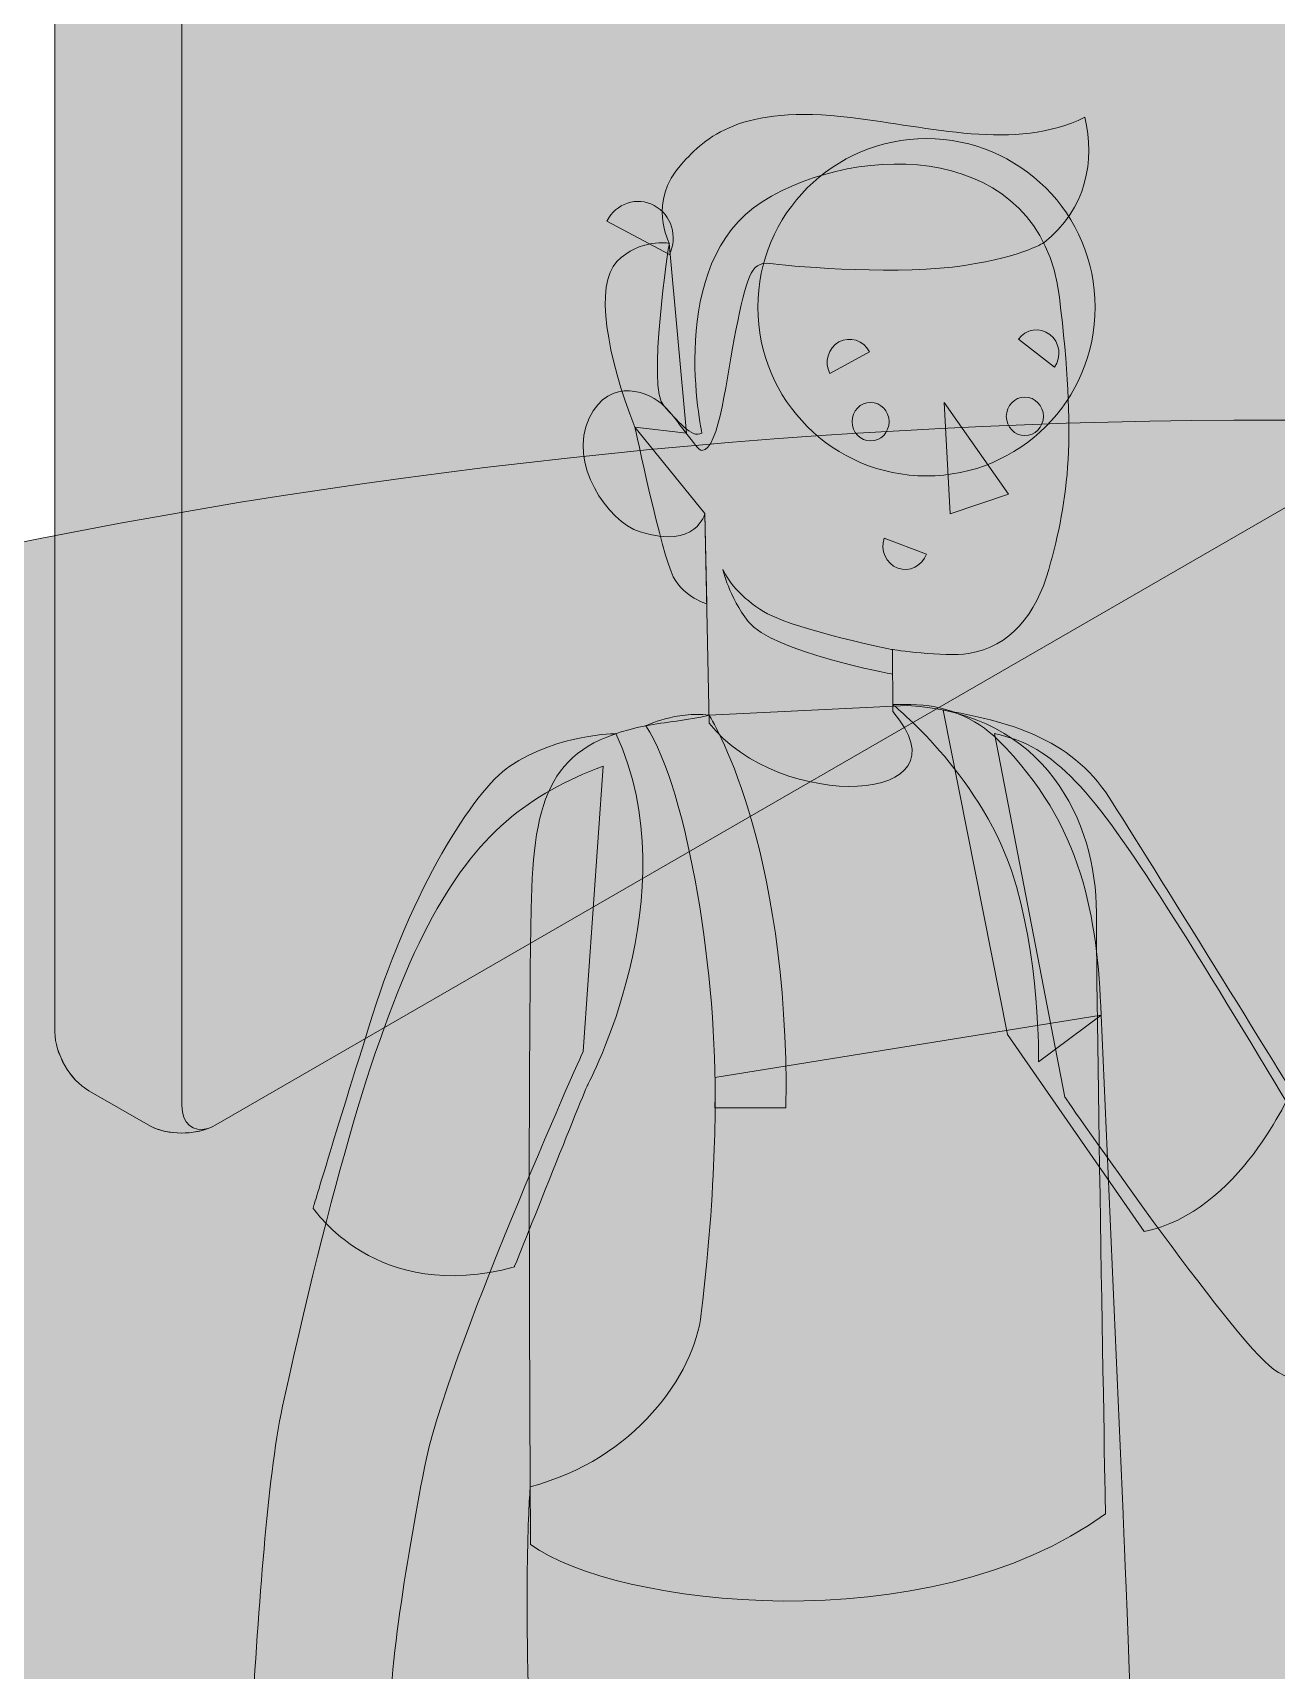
# Model space of a CAD drawing. Extents: x 1252 to 1742, y -1004 to -545.
# Drawn here: x 1417.5 to 1497.1, y -836.4 to -731.7 of the extents above; entities that cross this region are included whole.
import ezdxf

# ---------------------------------------------------------------- set-up
doc = ezdxf.new("R2010")
doc.units = 0
doc.header["$MEASUREMENT"] = 0
for name, color, linetype in [('Character 1', 7, 'Continuous'), ('Floor', 7, 'Continuous'), ('Gear', 7, 'Continuous'), ('Ladder', 7, 'Continuous')]:
    doc.layers.add(name, color=color, linetype=linetype)

# ---------------------------------------------------------------- blocks, each defined once
blk = doc.blocks.new('block 2')
at = {"layer": 'Ladder', "true_color": 0x455a64}
h = blk.add_hatch(color=251, dxfattribs=at)
h.dxf.hatch_style = 2
edge = h.paths.add_edge_path()
edge.add_spline(control_points=[(1344.6823, -701.6542), (1344.6823, -701.6542), (1368.5123, -687.8942), (1368.5123, -687.8942), (1370.4623, -686.7742), (1372.6423, -686.6042), (1374.4923, -687.4242), (1376.3423, -688.2442), (1377.6723, -689.9742), (1378.1423, -692.1742), (1378.1423, -692.1742), (1417.7023, -877.2542), (1417.7023, -877.2542), (1417.7323, -877.3842), (1417.7523, -877.5042), (1417.7523, -877.6342), (1417.7723, -877.7642), (1417.7723, -877.9042), (1417.7623, -878.0342), (1417.6923, -878.3942), (1417.4223, -878.7442), (1416.9323, -879.0242), (1415.8123, -879.6742), (1413.9923, -879.6742), (1412.8723, -879.0242), (1412.4523, -878.7742), (1412.1923, -878.4742), (1412.0823, -878.1642), (1412.0623, -878.1042), (1412.0523, -878.0442), (1412.0423, -877.9942), (1412.0423, -877.9942), (1372.5223, -693.3742), (1372.5223, -693.3742), (1372.4323, -692.9742), (1372.2723, -692.7242), (1372.1523, -692.6742), (1372.0423, -692.6242), (1371.7523, -692.6642), (1371.3923, -692.8742), (1371.3923, -692.8742), (1347.5523, -706.6342), (1347.5523, -706.6342)], knot_values=[0, 0, 0, 0, 1, 1, 1, 2, 2, 2, 3, 3, 3, 4, 4, 4, 5, 5, 5, 6, 6, 6, 7, 7, 7, 8, 8, 8, 9, 9, 9, 10, 10, 10, 11, 11, 11, 12, 12, 12, 13, 13, 13, 14, 14, 14, 14], degree=3, periodic=0)
edge.add_line((1347.5523, -706.6342), (1344.6823, -701.6542))
at = {"layer": 'Ladder', "lineweight": 0}
blk.add_open_spline([(1344.6823, -701.6542), (1344.6823, -701.6542), (1368.5123, -687.8942), (1368.5123, -687.8942), (1370.4623, -686.7742), (1372.6423, -686.6042), (1374.4923, -687.4242), (1376.3423, -688.2442), (1377.6723, -689.9742), (1378.1423, -692.1742), (1378.1423, -692.1742), (1417.7023, -877.2542), (1417.7023, -877.2542), (1417.7323, -877.3842), (1417.7523, -877.5042), (1417.7523, -877.6342), (1417.7723, -877.7642), (1417.7723, -877.9042), (1417.7623, -878.0342), (1417.6923, -878.3942), (1417.4223, -878.7442), (1416.9323, -879.0242), (1415.8123, -879.6742), (1413.9923, -879.6742), (1412.8723, -879.0242), (1412.4523, -878.7742), (1412.1923, -878.4742), (1412.0823, -878.1642), (1412.0623, -878.1042), (1412.0523, -878.0442), (1412.0423, -877.9942), (1412.0423, -877.9942), (1372.5223, -693.3742), (1372.5223, -693.3742), (1372.4323, -692.9742), (1372.2723, -692.7242), (1372.1523, -692.6742), (1372.0423, -692.6242), (1371.7523, -692.6642), (1371.3923, -692.8742), (1371.3923, -692.8742), (1347.5523, -706.6342), (1347.5523, -706.6342)], degree=3, knots=[0, 0, 0, 0, 1, 1, 1, 2, 2, 2, 3, 3, 3, 4, 4, 4, 5, 5, 5, 6, 6, 6, 7, 7, 7, 8, 8, 8, 9, 9, 9, 10, 10, 10, 11, 11, 11, 12, 12, 12, 13, 13, 13, 14, 14, 14, 14], dxfattribs=at)
blk = doc.blocks.new('block 9')
at = {"layer": 'Gear', "true_color": 0x27debf}
h = blk.add_hatch(color=132, dxfattribs=at)
h.dxf.hatch_style = 2
edge = h.paths.add_edge_path()
edge.add_spline(control_points=[(1424.9252, -801.5529), (1424.9252, -801.5529), (1421.1321, -799.3627), (1421.1321, -799.3627), (1419.9364, -798.6723), (1418.9671, -796.9933), (1418.9671, -795.6126), (1418.9671, -795.6126), (1418.9661, -622.3756), (1418.9661, -622.3756), (1418.9661, -620.9949), (1419.9354, -619.316), (1421.1312, -618.6256), (1421.1312, -618.6256), (1546.7861, -546.0788), (1546.7861, -546.0788), (1547.9818, -545.3885), (1549.9205, -545.3884), (1551.1163, -546.0786), (1551.1163, -546.0786), (1554.9111, -548.2689), (1554.9111, -548.2689), (1556.1069, -548.9591), (1557.0763, -550.6379), (1557.0763, -552.0186), (1557.0763, -552.0186), (1557.0764, -725.2562), (1557.0764, -725.2562), (1557.0764, -726.6369), (1556.1071, -728.3159), (1554.9113, -729.0062), (1554.9113, -729.0062), (1429.2553, -801.553), (1429.2553, -801.553), (1428.0595, -802.2434), (1426.1209, -802.2433), (1424.9252, -801.5529)], knot_values=[0, 0, 0, 0, 1, 1, 1, 2, 2, 2, 3, 3, 3, 4, 4, 4, 5, 5, 5, 6, 6, 6, 7, 7, 7, 8, 8, 8, 9, 9, 9, 10, 10, 10, 11, 11, 11, 12, 12, 12, 12], degree=3, periodic=1)
at = {"layer": 'Gear', "true_color": 0xffffff}
h = blk.add_hatch(color=7, dxfattribs=at)
h.dxf.hatch_style = 2
edge = h.paths.add_edge_path()
edge.add_spline(control_points=[(1428.7523, -801.7742), (1427.5723, -802.2342), (1425.9623, -802.1542), (1424.9223, -801.5542), (1424.9223, -801.5542), (1421.1323, -799.3642), (1421.1323, -799.3642), (1419.9323, -798.6742), (1418.9623, -796.9942), (1418.9623, -795.6142), (1418.9623, -795.6142), (1418.9623, -622.3742), (1418.9623, -622.3742), (1418.9623, -621.6842), (1419.2123, -620.9242), (1419.6023, -620.2442), (1419.6023, -620.2442), (1427.7223, -624.9342), (1427.7223, -624.9342), (1427.3323, -625.6142), (1427.0923, -626.3742), (1427.0923, -627.0642), (1427.0923, -627.0642), (1427.0923, -800.3042), (1427.0923, -800.3042), (1427.0923, -801.4842), (1427.8023, -802.0642), (1428.7523, -801.7742)], knot_values=[0, 0, 0, 0, 1, 1, 1, 2, 2, 2, 3, 3, 3, 4, 4, 4, 5, 5, 5, 6, 6, 6, 7, 7, 7, 8, 8, 8, 9, 9, 9, 9], degree=3, periodic=1)
at = {"layer": 'Gear', "lineweight": 0}
for points, knots in [([(1424.9252, -801.5529), (1424.9252, -801.5529), (1421.1321, -799.3627), (1421.1321, -799.3627), (1419.9364, -798.6723), (1418.9671, -796.9933), (1418.9671, -795.6126), (1418.9671, -795.6126), (1418.9661, -622.3756), (1418.9661, -622.3756), (1418.9661, -620.9949), (1419.9354, -619.316), (1421.1312, -618.6256), (1421.1312, -618.6256), (1546.7861, -546.0788), (1546.7861, -546.0788), (1547.9818, -545.3885), (1549.9205, -545.3884), (1551.1163, -546.0786), (1551.1163, -546.0786), (1554.9111, -548.2689), (1554.9111, -548.2689), (1556.1069, -548.9591), (1557.0763, -550.6379), (1557.0763, -552.0186), (1557.0763, -552.0186), (1557.0764, -725.2562), (1557.0764, -725.2562), (1557.0764, -726.6369), (1556.1071, -728.3159), (1554.9113, -729.0062), (1554.9113, -729.0062), (1429.2553, -801.553), (1429.2553, -801.553), (1428.0595, -802.2434), (1426.1209, -802.2433), (1424.9252, -801.5529)], [0, 0, 0, 0, 1, 1, 1, 2, 2, 2, 3, 3, 3, 4, 4, 4, 5, 5, 5, 6, 6, 6, 7, 7, 7, 8, 8, 8, 9, 9, 9, 10, 10, 10, 11, 11, 11, 12, 12, 12, 12]), ([(1428.7523, -801.7742), (1427.5723, -802.2342), (1425.9623, -802.1542), (1424.9223, -801.5542), (1424.9223, -801.5542), (1421.1323, -799.3642), (1421.1323, -799.3642), (1419.9323, -798.6742), (1418.9623, -796.9942), (1418.9623, -795.6142), (1418.9623, -795.6142), (1418.9623, -622.3742), (1418.9623, -622.3742), (1418.9623, -621.6842), (1419.2123, -620.9242), (1419.6023, -620.2442), (1419.6023, -620.2442), (1427.7223, -624.9342), (1427.7223, -624.9342), (1427.3323, -625.6142), (1427.0923, -626.3742), (1427.0923, -627.0642), (1427.0923, -627.0642), (1427.0923, -800.3042), (1427.0923, -800.3042), (1427.0923, -801.4842), (1427.8023, -802.0642), (1428.7523, -801.7742)], [0, 0, 0, 0, 1, 1, 1, 2, 2, 2, 3, 3, 3, 4, 4, 4, 5, 5, 5, 6, 6, 6, 7, 7, 7, 8, 8, 8, 9, 9, 9, 9])]:
    blk.add_open_spline(points, degree=3, knots=knots, dxfattribs=at)
blk = doc.blocks.new('block 8')
at = {"layer": 'Gear'}
blk.add_blockref('block 9', (0, 0), dxfattribs=at)
blk = doc.blocks.new('block 15')
at = {"layer": 'Character 1', "true_color": 0xf5f5f5}
h = blk.add_hatch(color=7, dxfattribs=at)
h.dxf.hatch_style = 2
edge = h.paths.add_edge_path()
edge.add_spline(control_points=[(1460.8107, -775.3449), (1459.4094, -775.6823), (1457.9968, -775.7698), (1456.763, -776.0177), (1450.691, -777.2379), (1449.5676, -780.3936), (1449.4243, -787.7259), (1449.1846, -799.9966), (1449.3914, -828.3963), (1449.3914, -828.3963), (1454.7983, -832.3348), (1474.7833, -834.7408), (1486.1621, -826.4307), (1486.1621, -826.4307), (1485.583, -793.7587), (1485.583, -787.9707), (1485.583, -782.1826), (1482.3672, -775.2292), (1473.4873, -774.713), (1473.4873, -774.713), (1460.8107, -775.3449), (1460.8107, -775.3449)], knot_values=[0, 0, 0, 0, 1, 1, 1, 2, 2, 2, 3, 3, 3, 4, 4, 4, 5, 5, 5, 6, 6, 6, 7, 7, 7, 7], degree=3, periodic=1)
at = {"layer": 'Character 1', "true_color": 0xe6e6e6}
h = blk.add_hatch(color=254, dxfattribs=at)
h.dxf.hatch_style = 2
edge = h.paths.add_edge_path()
edge.add_spline(control_points=[(1475.7726, -775.0095), (1479.8546, -775.7322), (1483.8898, -776.7245), (1486.3972, -780.6093), (1488.9045, -784.494), (1498.0532, -799.3568), (1498.0532, -799.3568), (1498.0532, -799.3568), (1494.7153, -807.1766), (1488.6421, -808.3607), (1488.6421, -808.3607), (1479.898, -795.7672), (1479.898, -795.7672), (1479.898, -795.7672), (1475.7726, -775.0095), (1475.7726, -775.0095)], knot_values=[0, 0, 0, 0, 1, 1, 1, 2, 2, 2, 3, 3, 3, 4, 4, 4, 5, 5, 5, 5], degree=3, periodic=1)
at = {"layer": 'Character 1', "true_color": 0xffa8a7}
h = blk.add_hatch(color=21, dxfattribs=at)
h.dxf.hatch_style = 2
edge = h.paths.add_edge_path()
edge.add_spline(control_points=[(1479.061, -776.5227), (1482.9946, -777.3122), (1485.3194, -780.1993), (1490.053, -787.5594), (1494.7867, -794.9194), (1502.1372, -807.494), (1502.1372, -807.494), (1502.1372, -807.494), (1520.5178, -814.529), (1520.5178, -814.529), (1520.5178, -814.529), (1519.731, -822.7958), (1519.731, -822.7958), (1519.731, -822.7958), (1499.6779, -819.2376), (1496.9347, -817.1987), (1494.1915, -815.1598), (1483.5676, -799.7803), (1483.5676, -799.7803), (1483.5676, -799.7803), (1479.061, -776.5227), (1479.061, -776.5227)], knot_values=[0, 0, 0, 0, 1, 1, 1, 2, 2, 2, 3, 3, 3, 4, 4, 4, 5, 5, 5, 6, 6, 6, 7, 7, 7, 7], degree=3, periodic=1)
at = {"layer": 'Character 1', "lineweight": 0}
for points, knots in [([(1460.8107, -775.3449), (1459.4094, -775.6823), (1457.9968, -775.7698), (1456.763, -776.0177), (1450.691, -777.2379), (1449.5676, -780.3936), (1449.4243, -787.7259), (1449.1846, -799.9966), (1449.3914, -828.3963), (1449.3914, -828.3963), (1454.7983, -832.3348), (1474.7833, -834.7408), (1486.1621, -826.4307), (1486.1621, -826.4307), (1485.583, -793.7587), (1485.583, -787.9707), (1485.583, -782.1826), (1482.3672, -775.2292), (1473.4873, -774.713), (1473.4873, -774.713), (1460.8107, -775.3449), (1460.8107, -775.3449)], [0, 0, 0, 0, 1, 1, 1, 2, 2, 2, 3, 3, 3, 4, 4, 4, 5, 5, 5, 6, 6, 6, 7, 7, 7, 7]), ([(1475.7726, -775.0095), (1479.8546, -775.7322), (1483.8898, -776.7245), (1486.3972, -780.6093), (1488.9045, -784.494), (1498.0532, -799.3568), (1498.0532, -799.3568), (1498.0532, -799.3568), (1494.7153, -807.1766), (1488.6421, -808.3607), (1488.6421, -808.3607), (1479.898, -795.7672), (1479.898, -795.7672), (1479.898, -795.7672), (1475.7726, -775.0095), (1475.7726, -775.0095)], [0, 0, 0, 0, 1, 1, 1, 2, 2, 2, 3, 3, 3, 4, 4, 4, 5, 5, 5, 5]), ([(1479.061, -776.5227), (1482.9946, -777.3122), (1485.3194, -780.1993), (1490.053, -787.5594), (1494.7867, -794.9194), (1502.1372, -807.494), (1502.1372, -807.494), (1502.1372, -807.494), (1520.5178, -814.529), (1520.5178, -814.529), (1520.5178, -814.529), (1519.731, -822.7958), (1519.731, -822.7958), (1519.731, -822.7958), (1499.6779, -819.2376), (1496.9347, -817.1987), (1494.1915, -815.1598), (1483.5676, -799.7803), (1483.5676, -799.7803), (1483.5676, -799.7803), (1479.061, -776.5227), (1479.061, -776.5227)], [0, 0, 0, 0, 1, 1, 1, 2, 2, 2, 3, 3, 3, 4, 4, 4, 5, 5, 5, 6, 6, 6, 7, 7, 7, 7])]:
    blk.add_open_spline(points, degree=3, knots=knots, dxfattribs=at)
blk = doc.blocks.new('block 16')
at = {"layer": 'Character 1', "true_color": 0x37474f}
h = blk.add_hatch(color=139, dxfattribs=at)
h.dxf.hatch_style = 2
edge = h.paths.add_edge_path()
edge.add_spline(control_points=[(1485.8904, -794.5369), (1485.6315, -788.2251), (1484.7506, -782.3993), (1479.3086, -776.9406), (1477.8335, -775.4611), (1475.8067, -774.6605), (1473.7175, -774.6606), (1473.7175, -774.6606), (1472.554, -774.6606), (1472.554, -774.6606), (1472.554, -774.6606), (1478.0102, -778.9948), (1480.1464, -785.2752), (1481.9985, -790.7206), (1481.8812, -797.515), (1481.8812, -797.515), (1481.8812, -797.515), (1485.8904, -794.5369), (1485.8904, -794.5369)], knot_values=[0, 0, 0, 0, 1, 1, 1, 2, 2, 2, 3, 3, 3, 4, 4, 4, 5, 5, 5, 6, 6, 6, 6], degree=3, periodic=1)
h = blk.add_hatch(color=139, dxfattribs=at)
h.dxf.hatch_style = 2
edge = h.paths.add_edge_path()
edge.add_spline(control_points=[(1487.2952, -826.4308), (1487.2952, -826.4308), (1487.2952, -826.4307), (1487.2952, -826.4307), (1487.2952, -826.4307), (1485.8904, -794.5369), (1485.8904, -794.5369), (1485.8904, -794.5369), (1461.1866, -798.5183), (1461.1866, -798.5183), (1461.1866, -798.5183), (1461.4082, -804.3654), (1460.3121, -813.6212), (1459.8456, -817.5606), (1456.067, -822.9278), (1449.3681, -824.7025), (1449.3681, -824.7025), (1448.9586, -829.4779), (1449.3085, -840.1902), (1449.43, -843.9085), (1447.6839, -885.0402), (1447.6839, -885.0402), (1447.5009, -887.1976), (1445.4243, -891.0329), (1445.2629, -898.8034), (1445.0289, -910.072), (1447.6513, -935.2292), (1447.6513, -935.2292), (1447.6513, -935.2292), (1451.4623, -937.4562), (1456.3924, -935.4019), (1456.3924, -935.4019), (1461.669, -899.2436), (1463.076, -888.0898), (1464.3038, -878.3555), (1469.4293, -850.9835), (1469.4293, -850.9835), (1469.4293, -850.9835), (1475.4297, -883.8881), (1475.4297, -883.8881), (1475.4297, -883.8881), (1473.9824, -889.6939), (1474.4568, -896.3651), (1474.8237, -901.5243), (1479.601, -927.3659), (1479.601, -927.3659), (1479.601, -927.3659), (1483.2965, -929.8733), (1488.6658, -928.0595), (1488.6658, -928.0595), (1489.1342, -887.4958), (1489.2251, -882.7623), (1489.3286, -877.3657), (1487.2953, -826.4341), (1487.2952, -826.4308)], knot_values=[0, 0, 0, 0, 1, 1, 1, 2, 2, 2, 3, 3, 3, 4, 4, 4, 5, 5, 5, 6, 6, 6, 7, 7, 7, 8, 8, 8, 9, 9, 9, 10, 10, 10, 11, 11, 11, 12, 12, 12, 13, 13, 13, 14, 14, 14, 15, 15, 15, 16, 16, 16, 17, 17, 17, 18, 18, 18, 18], degree=3, periodic=1)
at = {"layer": 'Character 1', "lineweight": 0}
for points, knots in [([(1485.8904, -794.5369), (1485.6315, -788.2251), (1484.7506, -782.3993), (1479.3086, -776.9406), (1477.8335, -775.4611), (1475.8067, -774.6605), (1473.7175, -774.6606), (1473.7175, -774.6606), (1472.554, -774.6606), (1472.554, -774.6606), (1472.554, -774.6606), (1478.0102, -778.9948), (1480.1464, -785.2752), (1481.9985, -790.7206), (1481.8812, -797.515), (1481.8812, -797.515), (1481.8812, -797.515), (1485.8904, -794.5369), (1485.8904, -794.5369)], [0, 0, 0, 0, 1, 1, 1, 2, 2, 2, 3, 3, 3, 4, 4, 4, 5, 5, 5, 6, 6, 6, 6]), ([(1487.2952, -826.4308), (1487.2952, -826.4308), (1487.2952, -826.4307), (1487.2952, -826.4307), (1487.2952, -826.4307), (1485.8904, -794.5369), (1485.8904, -794.5369), (1485.8904, -794.5369), (1461.1866, -798.5183), (1461.1866, -798.5183), (1461.1866, -798.5183), (1461.4082, -804.3654), (1460.3121, -813.6212), (1459.8456, -817.5606), (1456.067, -822.9278), (1449.3681, -824.7025), (1449.3681, -824.7025), (1448.9586, -829.4779), (1449.3085, -840.1902), (1449.43, -843.9085), (1447.6839, -885.0402), (1447.6839, -885.0402), (1447.5009, -887.1976), (1445.4243, -891.0329), (1445.2629, -898.8034), (1445.0289, -910.072), (1447.6513, -935.2292), (1447.6513, -935.2292), (1447.6513, -935.2292), (1451.4623, -937.4562), (1456.3924, -935.4019), (1456.3924, -935.4019), (1461.669, -899.2436), (1463.076, -888.0898), (1464.3038, -878.3555), (1469.4293, -850.9835), (1469.4293, -850.9835), (1469.4293, -850.9835), (1475.4297, -883.8881), (1475.4297, -883.8881), (1475.4297, -883.8881), (1473.9824, -889.6939), (1474.4568, -896.3651), (1474.8237, -901.5243), (1479.601, -927.3659), (1479.601, -927.3659), (1479.601, -927.3659), (1483.2965, -929.8733), (1488.6658, -928.0595), (1488.6658, -928.0595), (1489.1342, -887.4958), (1489.2251, -882.7623), (1489.3286, -877.3657), (1487.2953, -826.4341), (1487.2952, -826.4308)], [0, 0, 0, 0, 1, 1, 1, 2, 2, 2, 3, 3, 3, 4, 4, 4, 5, 5, 5, 6, 6, 6, 7, 7, 7, 8, 8, 8, 9, 9, 9, 10, 10, 10, 11, 11, 11, 12, 12, 12, 13, 13, 13, 14, 14, 14, 15, 15, 15, 16, 16, 16, 17, 17, 17, 18, 18, 18, 18])]:
    blk.add_open_spline(points, degree=3, knots=knots, dxfattribs=at)
blk = doc.blocks.new('block 18')
at = {"layer": 'Character 1', "true_color": 0x263238}
h = blk.add_hatch(color=250, dxfattribs=at)
h.dxf.hatch_style = 2
edge = h.paths.add_edge_path()
edge.add_spline(control_points=[(1460.3482, -758.4094), (1460.0159, -758.4158), (1458.7532, -756.3201), (1457.9311, -755.572), (1456.792, -754.5356), (1458.2613, -745.15), (1458.2613, -745.15), (1458.2613, -745.15), (1456.8522, -742.4971), (1459.0457, -740.0829), (1460.6061, -738.3655), (1462.7827, -736.2685), (1469.8634, -737.1055), (1474.9108, -737.7021), (1480.4043, -739.2767), (1484.8426, -737.0962), (1485.5073, -739.8579), (1484.9704, -742.9385), (1482.2113, -745.1208), (1482.2113, -745.1208), (1480.6047, -746.1565), (1476.3792, -746.671), (1472.1537, -747.1855), (1465.5724, -746.5721), (1464.6727, -746.449), (1463.4474, -746.2814), (1463.1859, -747.4689), (1462.5252, -750.7131), (1461.9454, -753.5611), (1461.4643, -758.3879), (1460.3482, -758.4094)], knot_values=[0, 0, 0, 0, 1, 1, 1, 2, 2, 2, 3, 3, 3, 4, 4, 4, 5, 5, 5, 6, 6, 6, 7, 7, 7, 8, 8, 8, 9, 9, 9, 10, 10, 10, 10], degree=3, periodic=1)
h = blk.add_hatch(color=250, dxfattribs=at)
h.dxf.hatch_style = 2
edge = h.paths.add_edge_path()
edge.add_spline(control_points=[(1463.9283, -749.246), (1463.9283, -755.2049), (1468.7589, -760.0355), (1474.7178, -760.0355), (1480.6766, -760.0355), (1485.5073, -755.2049), (1485.5073, -749.246), (1485.5073, -743.2872), (1480.6766, -738.4565), (1474.7178, -738.4565), (1468.7589, -738.4565), (1463.9283, -743.2872), (1463.9283, -749.246)], knot_values=[0, 0, 0, 0, 1, 1, 1, 2, 2, 2, 3, 3, 3, 4, 4, 4, 4], degree=3, periodic=1)
at = {"layer": 'Character 1', "true_color": 0xffa8a7}
h = blk.add_hatch(color=21, dxfattribs=at)
h.dxf.hatch_style = 2
edge = h.paths.add_edge_path()
edge.add_spline(control_points=[(1460.3481, -757.2984), (1459.6877, -757.6928), (1458.7456, -756.4242), (1457.9311, -755.572), (1457.1168, -754.7201), (1454.4582, -753.5556), (1453.1319, -756.35), (1451.7806, -759.198), (1454.3027, -762.9608), (1456.3957, -763.6178), (1460.0027, -764.75), (1460.5442, -762.4363), (1460.5442, -762.4363), (1460.5442, -762.4363), (1460.8106, -775.8454), (1460.8106, -775.8454), (1460.8106, -775.8454), (1460.8106, -775.8454), (1460.8106, -775.8454), (1465.2954, -781.5952), (1477.7409, -781.1096), (1472.5551, -775.1033), (1472.5551, -775.1033), (1472.545, -771.1435), (1472.545, -771.1435), (1472.545, -771.1435), (1475.8133, -771.6395), (1477.4076, -771.3931), (1480.0603, -770.983), (1481.7292, -768.89), (1482.5339, -766.0187), (1483.8264, -761.4066), (1484.3171, -757.6828), (1483.2206, -748.6124), (1482.0187, -738.6708), (1470.4554, -738.5673), (1464.2112, -742.4975), (1457.9669, -746.4277), (1460.3481, -757.2984), (1460.3481, -757.2984)], knot_values=[0, 0, 0, 0, 1, 1, 1, 2, 2, 2, 3, 3, 3, 4, 4, 4, 5, 5, 5, 6, 6, 6, 7, 7, 7, 8, 8, 8, 9, 9, 9, 10, 10, 10, 11, 11, 11, 12, 12, 12, 13, 13, 13, 13], degree=3, periodic=1)
at = {"layer": 'Character 1', "true_color": 0x263238}
h = blk.add_hatch(color=250, dxfattribs=at)
h.dxf.hatch_style = 2
edge = h.paths.add_edge_path()
edge.add_spline(control_points=[(1458.2677, -745.8799), (1458.2677, -745.8799), (1454.2749, -743.7364), (1454.2749, -743.7364), (1454.8415, -742.5924), (1456.1948, -742.1447), (1457.2974, -742.7366), (1458.4, -743.3286), (1458.8345, -744.7358), (1458.2677, -745.8799)], knot_values=[0, 0, 0, 0, 1, 1, 1, 2, 2, 2, 3, 3, 3, 3], degree=3, periodic=1)
h = blk.add_hatch(color=250, dxfattribs=at)
h.dxf.hatch_style = 2
edge = h.paths.add_edge_path()
edge.add_spline(control_points=[(1458.2613, -745.15), (1458.2613, -745.15), (1456.3783, -744.8272), (1454.9103, -746.3283), (1453.4712, -747.7999), (1454.2749, -752.4061), (1456.067, -756.9176), (1456.067, -756.9176), (1459.3604, -757.2957), (1459.3604, -757.2957), (1459.3604, -757.2957), (1458.2613, -745.15), (1458.2613, -745.15)], knot_values=[0, 0, 0, 0, 1, 1, 1, 2, 2, 2, 3, 3, 3, 4, 4, 4, 4], degree=3, periodic=1)
h = blk.add_hatch(color=250, dxfattribs=at)
h.dxf.hatch_style = 2
edge = h.paths.add_edge_path()
edge.add_spline(control_points=[(1456.067, -756.9176), (1456.067, -756.9176), (1457.8153, -765.1318), (1458.5165, -766.4815), (1459.2177, -767.8312), (1460.6665, -768.2147), (1460.6665, -768.2147), (1460.6665, -768.2147), (1460.5442, -762.4363), (1460.5442, -762.4363), (1460.5442, -762.4363), (1456.067, -756.9176), (1456.067, -756.9176)], knot_values=[0, 0, 0, 0, 1, 1, 1, 2, 2, 2, 3, 3, 3, 4, 4, 4, 4], degree=3, periodic=1)
at = {"layer": 'Character 1', "true_color": 0xf28f8f}
h = blk.add_hatch(color=11, dxfattribs=at)
h.dxf.hatch_style = 2
edge = h.paths.add_edge_path()
edge.add_spline(control_points=[(1472.5451, -771.1435), (1472.5451, -771.1435), (1466.6237, -769.9506), (1464.5534, -768.8501), (1463.1679, -768.1135), (1462.0267, -766.837), (1461.6917, -766.0187), (1461.6917, -766.0187), (1462.0795, -767.7757), (1463.3175, -769.3583), (1464.8315, -771.2938), (1472.545, -772.719), (1472.545, -772.719), (1472.545, -772.719), (1472.5451, -771.1435), (1472.5451, -771.1435)], knot_values=[0, 0, 0, 0, 1, 1, 1, 2, 2, 2, 3, 3, 3, 4, 4, 4, 5, 5, 5, 5], degree=3, periodic=1)
at = {"layer": 'Character 1', "true_color": 0x37474f}
h = blk.add_hatch(color=139, dxfattribs=at)
h.dxf.hatch_style = 2
edge = h.paths.add_edge_path()
edge.add_spline(control_points=[(1461.1809, -800.4582), (1461.3646, -792.3017), (1459.4987, -780.2028), (1456.763, -776.0177), (1456.763, -776.0177), (1458.701, -775.0621), (1460.8107, -775.3449), (1460.8107, -775.3449), (1465.9463, -783.345), (1465.7271, -800.4577), (1465.7271, -800.4577), (1461.1809, -800.4582), (1461.1809, -800.4582)], knot_values=[0, 0, 0, 0, 1, 1, 1, 2, 2, 2, 3, 3, 3, 4, 4, 4, 4], degree=3, periodic=1)
at = {"layer": 'Character 1', "lineweight": 0}
for points, knots in [([(1460.3482, -758.4094), (1460.0159, -758.4158), (1458.7532, -756.3201), (1457.9311, -755.572), (1456.792, -754.5356), (1458.2613, -745.15), (1458.2613, -745.15), (1458.2613, -745.15), (1456.8522, -742.4971), (1459.0457, -740.0829), (1460.6061, -738.3655), (1462.7827, -736.2685), (1469.8634, -737.1055), (1474.9108, -737.7021), (1480.4043, -739.2767), (1484.8426, -737.0962), (1485.5073, -739.8579), (1484.9704, -742.9385), (1482.2113, -745.1208), (1482.2113, -745.1208), (1480.6047, -746.1565), (1476.3792, -746.671), (1472.1537, -747.1855), (1465.5724, -746.5721), (1464.6727, -746.449), (1463.4474, -746.2814), (1463.1859, -747.4689), (1462.5252, -750.7131), (1461.9454, -753.5611), (1461.4643, -758.3879), (1460.3482, -758.4094)], [0, 0, 0, 0, 1, 1, 1, 2, 2, 2, 3, 3, 3, 4, 4, 4, 5, 5, 5, 6, 6, 6, 7, 7, 7, 8, 8, 8, 9, 9, 9, 10, 10, 10, 10]), ([(1463.9283, -749.246), (1463.9283, -755.2049), (1468.7589, -760.0355), (1474.7178, -760.0355), (1480.6766, -760.0355), (1485.5073, -755.2049), (1485.5073, -749.246), (1485.5073, -743.2872), (1480.6766, -738.4565), (1474.7178, -738.4565), (1468.7589, -738.4565), (1463.9283, -743.2872), (1463.9283, -749.246)], [0, 0, 0, 0, 1, 1, 1, 2, 2, 2, 3, 3, 3, 4, 4, 4, 4]), ([(1460.3481, -757.2984), (1459.6877, -757.6928), (1458.7456, -756.4242), (1457.9311, -755.572), (1457.1168, -754.7201), (1454.4582, -753.5556), (1453.1319, -756.35), (1451.7806, -759.198), (1454.3027, -762.9608), (1456.3957, -763.6178), (1460.0027, -764.75), (1460.5442, -762.4363), (1460.5442, -762.4363), (1460.5442, -762.4363), (1460.8106, -775.8454), (1460.8106, -775.8454), (1460.8106, -775.8454), (1460.8106, -775.8454), (1460.8106, -775.8454), (1465.2954, -781.5952), (1477.7409, -781.1096), (1472.5551, -775.1033), (1472.5551, -775.1033), (1472.545, -771.1435), (1472.545, -771.1435), (1472.545, -771.1435), (1475.8133, -771.6395), (1477.4076, -771.3931), (1480.0603, -770.983), (1481.7292, -768.89), (1482.5339, -766.0187), (1483.8264, -761.4066), (1484.3171, -757.6828), (1483.2206, -748.6124), (1482.0187, -738.6708), (1470.4554, -738.5673), (1464.2112, -742.4975), (1457.9669, -746.4277), (1460.3481, -757.2984), (1460.3481, -757.2984)], [0, 0, 0, 0, 1, 1, 1, 2, 2, 2, 3, 3, 3, 4, 4, 4, 5, 5, 5, 6, 6, 6, 7, 7, 7, 8, 8, 8, 9, 9, 9, 10, 10, 10, 11, 11, 11, 12, 12, 12, 13, 13, 13, 13]), ([(1458.2677, -745.8799), (1458.2677, -745.8799), (1454.2749, -743.7364), (1454.2749, -743.7364), (1454.8415, -742.5924), (1456.1948, -742.1447), (1457.2974, -742.7366), (1458.4, -743.3286), (1458.8345, -744.7358), (1458.2677, -745.8799)], [0, 0, 0, 0, 1, 1, 1, 2, 2, 2, 3, 3, 3, 3]), ([(1458.2613, -745.15), (1458.2613, -745.15), (1456.3783, -744.8272), (1454.9103, -746.3283), (1453.4712, -747.7999), (1454.2749, -752.4061), (1456.067, -756.9176), (1456.067, -756.9176), (1459.3604, -757.2957), (1459.3604, -757.2957), (1459.3604, -757.2957), (1458.2613, -745.15), (1458.2613, -745.15)], [0, 0, 0, 0, 1, 1, 1, 2, 2, 2, 3, 3, 3, 4, 4, 4, 4]), ([(1456.067, -756.9176), (1456.067, -756.9176), (1457.8153, -765.1318), (1458.5165, -766.4815), (1459.2177, -767.8312), (1460.6665, -768.2147), (1460.6665, -768.2147), (1460.6665, -768.2147), (1460.5442, -762.4363), (1460.5442, -762.4363), (1460.5442, -762.4363), (1456.067, -756.9176), (1456.067, -756.9176)], [0, 0, 0, 0, 1, 1, 1, 2, 2, 2, 3, 3, 3, 4, 4, 4, 4]), ([(1472.5451, -771.1435), (1472.5451, -771.1435), (1466.6237, -769.9506), (1464.5534, -768.8501), (1463.1679, -768.1135), (1462.0267, -766.837), (1461.6917, -766.0187), (1461.6917, -766.0187), (1462.0795, -767.7757), (1463.3175, -769.3583), (1464.8315, -771.2938), (1472.545, -772.719), (1472.545, -772.719), (1472.545, -772.719), (1472.5451, -771.1435), (1472.5451, -771.1435)], [0, 0, 0, 0, 1, 1, 1, 2, 2, 2, 3, 3, 3, 4, 4, 4, 5, 5, 5, 5]), ([(1461.1809, -800.4582), (1461.3646, -792.3017), (1459.4987, -780.2028), (1456.763, -776.0177), (1456.763, -776.0177), (1458.701, -775.0621), (1460.8107, -775.3449), (1460.8107, -775.3449), (1465.9463, -783.345), (1465.7271, -800.4577), (1465.7271, -800.4577), (1461.1809, -800.4582), (1461.1809, -800.4582)], [0, 0, 0, 0, 1, 1, 1, 2, 2, 2, 3, 3, 3, 4, 4, 4, 4])]:
    blk.add_open_spline(points, degree=3, knots=knots, dxfattribs=at)
blk = doc.blocks.new('block 19')
at = {"layer": 'Character 1', "true_color": 0x263238}
h = blk.add_hatch(color=250, dxfattribs=at)
h.dxf.hatch_style = 2
edge = h.paths.add_edge_path()
edge.add_spline(control_points=[(1482.9061, -753.0761), (1482.9061, -753.0761), (1480.5914, -751.2932), (1480.5914, -751.2932), (1481.0635, -750.6303), (1481.9645, -750.4922), (1482.6036, -750.9845), (1483.2429, -751.4768), (1483.3783, -752.4132), (1482.9061, -753.0761)], knot_values=[0, 0, 0, 0, 1, 1, 1, 2, 2, 2, 3, 3, 3, 3], degree=3, periodic=1)
h = blk.add_hatch(color=250, dxfattribs=at)
h.dxf.hatch_style = 2
edge = h.paths.add_edge_path()
edge.add_spline(control_points=[(1471.0659, -752.0883), (1471.0659, -752.0883), (1468.5273, -753.4893), (1468.5273, -753.4893), (1468.153, -752.76), (1468.4179, -751.855), (1469.1188, -751.4682), (1469.8199, -751.0812), (1470.6917, -751.3588), (1471.0659, -752.0883)], knot_values=[0, 0, 0, 0, 1, 1, 1, 2, 2, 2, 3, 3, 3, 3], degree=3, periodic=1)
h = blk.add_hatch(color=250, dxfattribs=at)
h.dxf.hatch_style = 2
edge = h.paths.add_edge_path()
edge.add_spline(control_points=[(1482.1935, -756.2306), (1482.1935, -756.9114), (1481.6622, -757.462), (1481.0067, -757.46), (1480.3515, -757.4581), (1479.8202, -756.9049), (1479.8202, -756.2239), (1479.8202, -755.543), (1480.3515, -754.9925), (1481.0067, -754.9942), (1481.6622, -754.996), (1482.1935, -755.5496), (1482.1935, -756.2306)], knot_values=[0, 0, 0, 0, 1, 1, 1, 2, 2, 2, 3, 3, 3, 4, 4, 4, 4], degree=3, periodic=1)
h = blk.add_hatch(color=250, dxfattribs=at)
h.dxf.hatch_style = 2
edge = h.paths.add_edge_path()
edge.add_spline(control_points=[(1472.3244, -756.5683), (1472.3244, -757.2493), (1471.793, -757.7998), (1471.1378, -757.798), (1470.4823, -757.7963), (1469.9511, -757.2427), (1469.9511, -756.5617), (1469.9511, -755.8809), (1470.4823, -755.3303), (1471.1378, -755.3321), (1471.793, -755.334), (1472.3244, -755.8876), (1472.3244, -756.5683)], knot_values=[0, 0, 0, 0, 1, 1, 1, 2, 2, 2, 3, 3, 3, 4, 4, 4, 4], degree=3, periodic=1)
at = {"layer": 'Character 1', "true_color": 0xf28f8f}
h = blk.add_hatch(color=11, dxfattribs=at)
h.dxf.hatch_style = 2
h.paths.add_polyline_path([(1475.8357, -755.332), (1476.2253, -762.4683), (1479.9512, -761.1981)])
h = blk.add_hatch(color=11, dxfattribs=at)
h.dxf.hatch_style = 2
edge = h.paths.add_edge_path()
edge.add_spline(control_points=[(1472.0089, -764.015), (1472.0089, -764.015), (1474.7178, -765.0315), (1474.7178, -765.0315), (1474.4497, -765.8079), (1473.626, -766.2099), (1472.8777, -765.9293), (1472.1297, -765.6485), (1471.7407, -764.7915), (1472.0089, -764.015)], knot_values=[0, 0, 0, 0, 1, 1, 1, 2, 2, 2, 3, 3, 3, 3], degree=3, periodic=1)
at = {"layer": 'Character 1', "lineweight": 0}
blk.add_lwpolyline([(1475.8357, -755.332), (1476.2253, -762.4683), (1479.9512, -761.1981), (1475.8357, -755.332)], dxfattribs=at)
for points, knots in [([(1482.9061, -753.0761), (1482.9061, -753.0761), (1480.5914, -751.2932), (1480.5914, -751.2932), (1481.0635, -750.6303), (1481.9645, -750.4922), (1482.6036, -750.9845), (1483.2429, -751.4768), (1483.3783, -752.4132), (1482.9061, -753.0761)], [0, 0, 0, 0, 1, 1, 1, 2, 2, 2, 3, 3, 3, 3]), ([(1471.0659, -752.0883), (1471.0659, -752.0883), (1468.5273, -753.4893), (1468.5273, -753.4893), (1468.153, -752.76), (1468.4179, -751.855), (1469.1188, -751.4682), (1469.8199, -751.0812), (1470.6917, -751.3588), (1471.0659, -752.0883)], [0, 0, 0, 0, 1, 1, 1, 2, 2, 2, 3, 3, 3, 3]), ([(1482.1935, -756.2306), (1482.1935, -756.9114), (1481.6622, -757.462), (1481.0067, -757.46), (1480.3515, -757.4581), (1479.8202, -756.9049), (1479.8202, -756.2239), (1479.8202, -755.543), (1480.3515, -754.9925), (1481.0067, -754.9942), (1481.6622, -754.996), (1482.1935, -755.5496), (1482.1935, -756.2306)], [0, 0, 0, 0, 1, 1, 1, 2, 2, 2, 3, 3, 3, 4, 4, 4, 4]), ([(1472.3244, -756.5683), (1472.3244, -757.2493), (1471.793, -757.7998), (1471.1378, -757.798), (1470.4823, -757.7963), (1469.9511, -757.2427), (1469.9511, -756.5617), (1469.9511, -755.8809), (1470.4823, -755.3303), (1471.1378, -755.3321), (1471.793, -755.334), (1472.3244, -755.8876), (1472.3244, -756.5683)], [0, 0, 0, 0, 1, 1, 1, 2, 2, 2, 3, 3, 3, 4, 4, 4, 4]), ([(1472.0089, -764.015), (1472.0089, -764.015), (1474.7178, -765.0315), (1474.7178, -765.0315), (1474.4497, -765.8079), (1473.626, -766.2099), (1472.8777, -765.9293), (1472.1297, -765.6485), (1471.7407, -764.7915), (1472.0089, -764.015)], [0, 0, 0, 0, 1, 1, 1, 2, 2, 2, 3, 3, 3, 3])]:
    blk.add_open_spline(points, degree=3, knots=knots, dxfattribs=at)
blk = doc.blocks.new('block 17')
at = {"layer": 'Character 1'}
for name in ['block 18', 'block 19']:
    blk.add_blockref(name, (0, 0), dxfattribs=at)
blk = doc.blocks.new('block 14')
at = {"layer": 'Character 1'}
for name in ['block 17', 'block 16', 'block 15']:
    blk.add_blockref(name, (0, 0), dxfattribs=at)
blk = doc.blocks.new('block 13')
at = {"layer": 'Character 1'}
blk.add_blockref('block 14', (0, 0), dxfattribs=at)
blk = doc.blocks.new('block 21')
at = {"layer": 'Character 1', "true_color": 0xffa8a7}
h = blk.add_hatch(color=21, dxfattribs=at)
h.dxf.hatch_style = 2
edge = h.paths.add_edge_path()
edge.add_spline(control_points=[(1433.6288, -819.0775), (1440.3868, -788.7315), (1444.6169, -782.1146), (1454.0285, -778.6073), (1454.0285, -778.6073), (1452.7513, -796.8541), (1452.7513, -796.8541), (1452.7513, -796.8541), (1443.927, -816.5188), (1442.5981, -823.4718), (1441.4306, -829.5805), (1440.1245, -837.262), (1440.3262, -842.4879), (1440.3619, -843.4137), (1440.7621, -844.286), (1441.404, -844.9537), (1443.1271, -846.7452), (1443.6213, -848.2643), (1444.7554, -850.2621), (1445.6434, -851.8261), (1446.591, -852.3981), (1446.3316, -852.7594), (1445.9984, -853.224), (1444.9285, -853.843), (1443.565, -853.0218), (1442.879, -852.6084), (1442.0655, -851.7862), (1441.0604, -850.7209), (1441.0604, -850.7209), (1441.2852, -853.4468), (1442.7484, -856.5698), (1444.7315, -860.8022), (1444.3157, -862.9913), (1438.5175, -861.5897), (1434.8842, -860.7116), (1432.5529, -857.7491), (1431.8311, -849.0755), (1431.6231, -846.5768), (1431.305, -842.6348), (1431.5357, -839.4653), (1432.1355, -831.2125), (1432.541, -823.9618), (1433.6288, -819.0775)], knot_values=[0, 0, 0, 0, 1, 1, 1, 2, 2, 2, 3, 3, 3, 4, 4, 4, 5, 5, 5, 6, 6, 6, 7, 7, 7, 8, 8, 8, 9, 9, 9, 10, 10, 10, 11, 11, 11, 12, 12, 12, 13, 13, 13, 14, 14, 14, 14], degree=3, periodic=1)
at = {"layer": 'Character 1', "lineweight": 0}
blk.add_open_spline([(1433.6288, -819.0775), (1440.3868, -788.7315), (1444.6169, -782.1146), (1454.0285, -778.6073), (1454.0285, -778.6073), (1452.7513, -796.8541), (1452.7513, -796.8541), (1452.7513, -796.8541), (1443.927, -816.5188), (1442.5981, -823.4718), (1441.4306, -829.5805), (1440.1245, -837.262), (1440.3262, -842.4879), (1440.3619, -843.4137), (1440.7621, -844.286), (1441.404, -844.9537), (1443.1271, -846.7452), (1443.6213, -848.2643), (1444.7554, -850.2621), (1445.6434, -851.8261), (1446.591, -852.3981), (1446.3316, -852.7594), (1445.9984, -853.224), (1444.9285, -853.843), (1443.565, -853.0218), (1442.879, -852.6084), (1442.0655, -851.7862), (1441.0604, -850.7209), (1441.0604, -850.7209), (1441.2852, -853.4468), (1442.7484, -856.5698), (1444.7315, -860.8022), (1444.3157, -862.9913), (1438.5175, -861.5897), (1434.8842, -860.7116), (1432.5529, -857.7491), (1431.8311, -849.0755), (1431.6231, -846.5768), (1431.305, -842.6348), (1431.5357, -839.4653), (1432.1355, -831.2125), (1432.541, -823.9618), (1433.6288, -819.0775)], degree=3, knots=[0, 0, 0, 0, 1, 1, 1, 2, 2, 2, 3, 3, 3, 4, 4, 4, 5, 5, 5, 6, 6, 6, 7, 7, 7, 8, 8, 8, 9, 9, 9, 10, 10, 10, 11, 11, 11, 12, 12, 12, 13, 13, 13, 14, 14, 14, 14], dxfattribs=at)
blk = doc.blocks.new('block 12')
at = {"layer": 'Character 1', "true_color": 0xe6e6e6}
h = blk.add_hatch(color=254, dxfattribs=at)
h.dxf.hatch_style = 2
edge = h.paths.add_edge_path()
edge.add_spline(control_points=[(1454.8536, -776.5227), (1454.8536, -776.5227), (1451.1613, -776.5227), (1448.0616, -778.6073), (1445.6973, -780.1973), (1441.7675, -786.605), (1439.2776, -794.5369), (1436.7876, -802.4688), (1435.48, -806.8708), (1435.48, -806.8708), (1435.48, -806.8708), (1439.5572, -813.0837), (1448.3578, -810.6283), (1448.3578, -810.6283), (1453.314, -798.2263), (1453.0296, -799.0169), (1453.0296, -799.0169), (1459.5873, -786.7935), (1454.8536, -776.5227)], knot_values=[0, 0, 0, 0, 1, 1, 1, 2, 2, 2, 3, 3, 3, 4, 4, 4, 5, 5, 5, 6, 6, 6, 6], degree=3, periodic=1)
at = {"layer": 'Character 1', "lineweight": 0}
blk.add_open_spline([(1454.8536, -776.5227), (1454.8536, -776.5227), (1451.1613, -776.5227), (1448.0616, -778.6073), (1445.6973, -780.1973), (1441.7675, -786.605), (1439.2776, -794.5369), (1436.7876, -802.4688), (1435.48, -806.8708), (1435.48, -806.8708), (1435.48, -806.8708), (1439.5572, -813.0837), (1448.3578, -810.6283), (1448.3578, -810.6283), (1453.314, -798.2263), (1453.0296, -799.0169), (1453.0296, -799.0169), (1459.5873, -786.7935), (1454.8536, -776.5227)], degree=3, knots=[0, 0, 0, 0, 1, 1, 1, 2, 2, 2, 3, 3, 3, 4, 4, 4, 5, 5, 5, 6, 6, 6, 6], dxfattribs=at)
at = {"layer": 'Character 1'}
for name in ['block 13', 'block 21']:
    blk.add_blockref(name, (0, 0), dxfattribs=at)

msp = doc.modelspace()

# ---------------------------------------------------------------- hatches: boundary and pattern name
at = {"layer": 'Floor', "true_color": 0xf5f5f5}
h = msp.add_hatch(color=7, dxfattribs=at)
h.dxf.hatch_style = 2
edge = h.paths.add_edge_path()
edge.add_spline(control_points=[(1339.0465, -957.6008), (1426.3092, -1003.6148), (1567.7883, -1003.6148), (1655.0489, -957.6008), (1742.3095, -911.5869), (1742.3095, -836.9835), (1655.0489, -790.9695), (1567.7883, -744.9555), (1426.3092, -744.9555), (1339.0465, -790.9695), (1251.7837, -836.9835), (1251.7837, -911.5869), (1339.0465, -957.6008)], knot_values=[0, 0, 0, 0, 1, 1, 1, 2, 2, 2, 3, 3, 3, 4, 4, 4, 4], degree=3, periodic=1)

# ---------------------------------------------------------------- linework, layer by layer
at = {"layer": 'Floor', "lineweight": 0}
msp.add_open_spline([(1339.0465, -957.6008), (1426.3092, -1003.6148), (1567.7883, -1003.6148), (1655.0489, -957.6008), (1742.3095, -911.5869), (1742.3095, -836.9835), (1655.0489, -790.9695), (1567.7883, -744.9555), (1426.3092, -744.9555), (1339.0465, -790.9695), (1251.7837, -836.9835), (1251.7837, -911.5869), (1339.0465, -957.6008)], degree=3, knots=[0, 0, 0, 0, 1, 1, 1, 2, 2, 2, 3, 3, 3, 4, 4, 4, 4], dxfattribs=at)

# ---------------------------------------------------------------- block references
at = {"layer": 'Character 1'}
msp.add_blockref('block 12', (0, 0), dxfattribs=at)
at = {"layer": 'Gear'}
msp.add_blockref('block 8', (0, 0), dxfattribs=at)
at = {"layer": 'Ladder'}
msp.add_blockref('block 2', (0, 0), dxfattribs=at)

doc.saveas('drawing.dxf')
